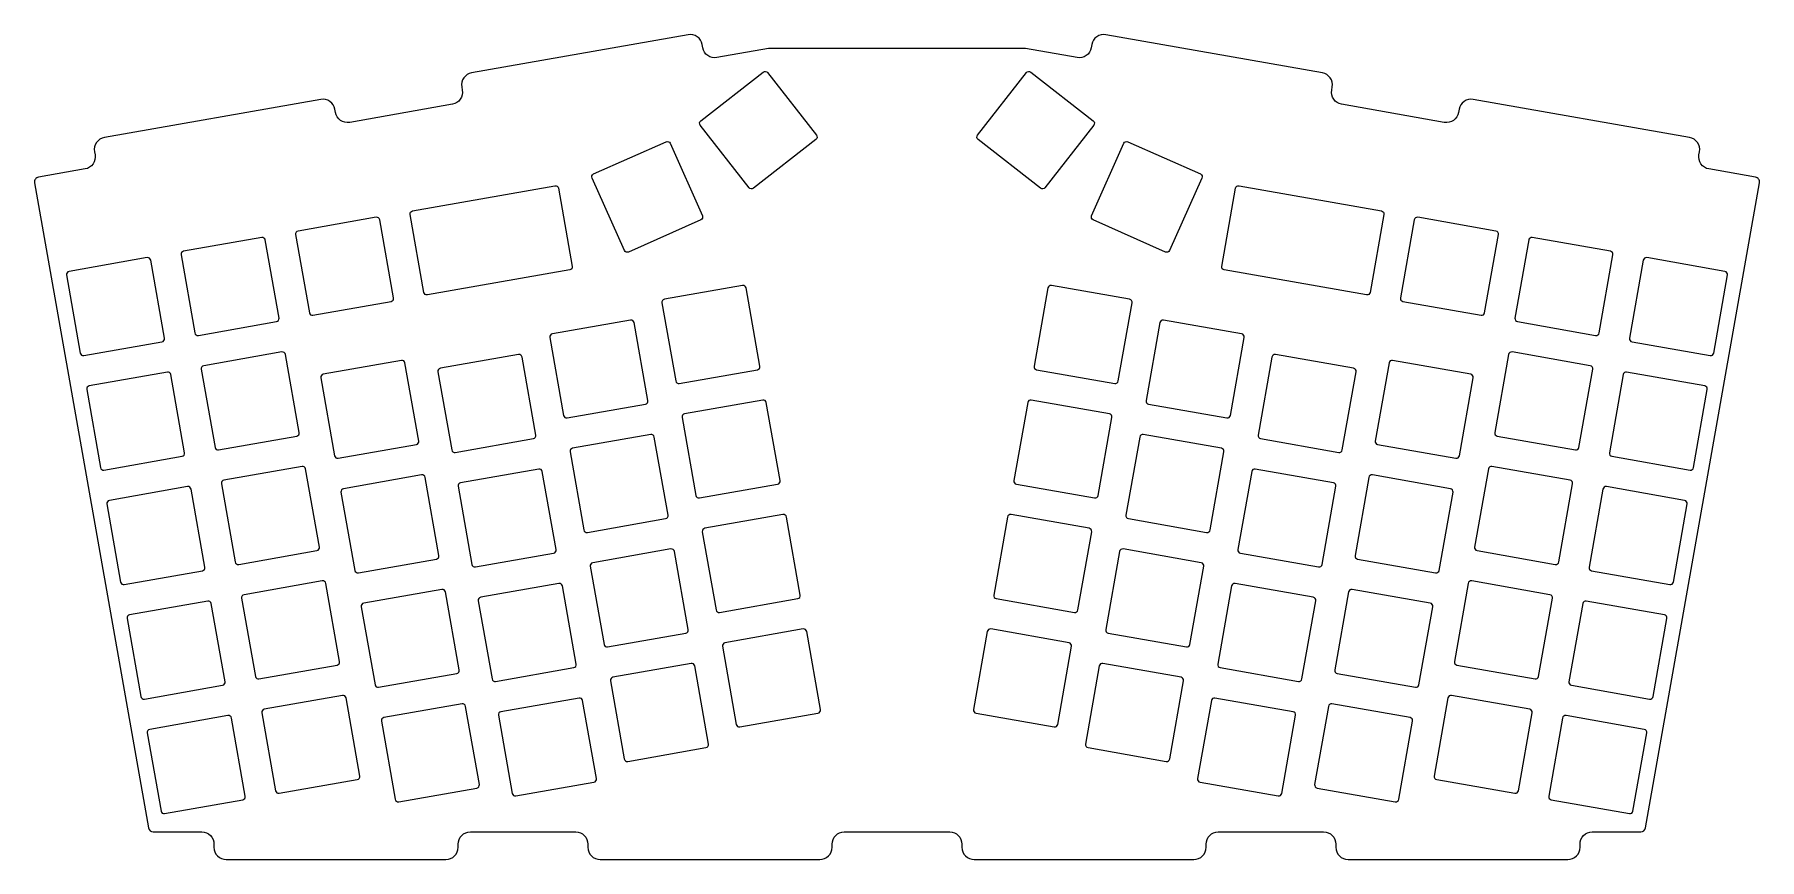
# Model space of a CAD drawing. Header units: millimetres. Extents: x -141 to 141, y -69 to 66.
import ezdxf

# ---------------------------------------------------------------- set-up
doc = ezdxf.new("R2010")
doc.units = ezdxf.units.MM
doc.layers.get('0').update_dxf_attribs({"linetype": 'CONTINUOUS'})

msp = doc.modelspace()

# ---------------------------------------------------------------- linework, layer by layer
for points in [[(121.85, -64.18, 0.36397), (122.61, -63.54), (141.26, 42.2, 0.414214), (140.63, 43.1), (132.98, 44.45, -0.414214), (131.36, 46.77), (131.45, 47.28, 0.414214), (129.83, 49.6), (94.37, 55.85, 0.414214), (92.06, 54.23), (91.97, 53.71, -0.414214), (89.65, 52.09), (72.82, 55.06, -0.414214), (71.2, 57.38), (71.29, 57.89, 0.414214), (69.67, 60.21), (34.21, 66.46, 0.414214), (31.9, 64.84), (31.81, 64.32, -0.414214), (29.49, 62.7), (21.07, 64.18), (-21.07, 64.18), (-29.49, 62.7, -0.414214), (-31.81, 64.32), (-31.9, 64.84, 0.414214), (-34.21, 66.46), (-69.67, 60.21, 0.414214), (-71.29, 57.89), (-71.2, 57.38, -0.414214), (-72.82, 55.06), (-89.65, 52.09, -0.414214), (-91.97, 53.71), (-92.06, 54.23, 0.414214), (-94.37, 55.85), (-129.83, 49.6, 0.414214), (-131.45, 47.28), (-131.36, 46.77, -0.414214), (-132.98, 44.45), (-140.63, 43.1, 0.414214), (-141.26, 42.2), (-122.61, -63.54, 0.36397), (-121.85, -64.18), (-113.88, -64.18, -0.414214), (-111.88, -66.18), (-111.88, -66.71, 0.414214), (-109.88, -68.71), (-73.88, -68.71, 0.414214), (-71.88, -66.71), (-71.88, -66.18, -0.414214), (-69.88, -64.18), (-52.63, -64.18, -0.414214), (-50.63, -66.18), (-50.63, -66.71, 0.414214), (-48.63, -68.71), (-12.63, -68.71, 0.414214), (-10.63, -66.71), (-10.63, -66.18, -0.414214), (-8.63, -64.18), (8.63, -64.18, -0.414214), (10.63, -66.18), (10.63, -66.71, 0.414214), (12.63, -68.71), (48.63, -68.71, 0.414214), (50.63, -66.71), (50.63, -66.18, -0.414214), (52.63, -64.18), (69.88, -64.18, -0.414214), (71.88, -66.18), (71.88, -66.71, 0.414214), (73.88, -68.71), (109.88, -68.71, 0.414214), (111.88, -66.71), (111.88, -66.18, -0.414214), (113.88, -64.18)], [(-32.15, 52.33), (-21.9, 60.33, -0.414214), (-21.2, 60.24), (-13.2, 50, -0.414214), (-13.28, 49.3), (-23.53, 41.29, -0.414214), (-24.23, 41.38), (-32.23, 51.62, -0.414214)], [(21.9, 60.33), (32.15, 52.33, -0.414214), (32.23, 51.62), (24.23, 41.38, -0.414214), (23.53, 41.29), (13.28, 49.3, -0.414214), (13.2, 50), (21.2, 60.24, -0.414214)], [(-49.7, 43.63), (-37.82, 48.92, -0.414214), (-37.16, 48.66), (-31.88, 36.79, -0.414214), (-32.13, 36.13), (-44, 30.84, -0.414214), (-44.66, 31.09), (-49.95, 42.97, -0.414214)], [(37.82, 48.92), (49.7, 43.63, -0.414214), (49.95, 42.97), (44.66, 31.09, -0.414214), (44, 30.84), (32.13, 36.13, -0.414214), (31.88, 36.79), (37.16, 48.66, -0.414214)], [(-79.34, 37.58), (-56.03, 41.69, -0.414214), (-55.45, 41.29), (-53.19, 28.49, -0.414214), (-53.6, 27.91), (-76.91, 23.8, -0.414214), (-77.49, 24.2), (-79.75, 37, -0.414214)], [(56.03, 41.69), (79.34, 37.58, -0.414214), (79.75, 37), (77.49, 24.2, -0.414214), (76.91, 23.8), (53.6, 27.91, -0.414214), (53.19, 28.49), (55.45, 41.29, -0.414214)], [(-96.25, 20.89, 0.414214), (-95.67, 20.49), (-82.87, 22.75, 0.414214), (-82.46, 23.32), (-84.72, 36.13, 0.414214), (-85.3, 36.53), (-98.1, 34.28, 0.414214), (-98.51, 33.7)], [(95.67, 20.49, 0.414214), (96.25, 20.89), (98.51, 33.7, 0.414214), (98.1, 34.28), (85.3, 36.53, 0.414214), (84.72, 36.13), (82.46, 23.32, 0.414214), (82.87, 22.75)], [(-115.01, 17.59, 0.414214), (-114.43, 17.18), (-101.63, 19.44, 0.414214), (-101.22, 20.02), (-103.48, 32.82, 0.414214), (-104.06, 33.22), (-116.86, 30.97, 0.414214), (-117.27, 30.39)], [(114.43, 17.18, 0.414214), (115.01, 17.59), (117.27, 30.39, 0.414214), (116.86, 30.97), (104.06, 33.22, 0.414214), (103.48, 32.82), (101.22, 20.02, 0.414214), (101.63, 19.44)], [(-133.77, 14.28, 0.414214), (-133.19, 13.87), (-120.39, 16.13, 0.414214), (-119.99, 16.71), (-122.24, 29.51, 0.414214), (-122.82, 29.92), (-135.62, 27.66, 0.414214), (-136.03, 27.08)], [(133.19, 13.87, 0.414214), (133.77, 14.28), (136.03, 27.08, 0.414214), (135.62, 27.66), (122.82, 29.92, 0.414214), (122.24, 29.51), (119.99, 16.71, 0.414214), (120.39, 16.13)], [(-36.25, 9.71, 0.414214), (-35.67, 9.31), (-22.87, 11.56, 0.414214), (-22.46, 12.14), (-24.72, 24.95, 0.414214), (-25.3, 25.35), (-38.1, 23.09, 0.414214), (-38.51, 22.51)], [(35.67, 9.31, 0.414214), (36.25, 9.71), (38.51, 22.51, 0.414214), (38.1, 23.09), (25.3, 25.35, 0.414214), (24.72, 24.95), (22.46, 12.14, 0.414214), (22.87, 11.56)], [(-54.6, 4.06, 0.414214), (-54.02, 3.65), (-41.21, 5.91, 0.414214), (-40.81, 6.49), (-43.07, 19.29, 0.414214), (-43.64, 19.7), (-56.45, 17.44, 0.414214), (-56.85, 16.86)], [(54.02, 3.65, 0.414214), (54.6, 4.06), (56.85, 16.86, 0.414214), (56.45, 17.44), (43.64, 19.7, 0.414214), (43.07, 19.29), (40.81, 6.49, 0.414214), (41.21, 5.91)], [(-111.7, -1.18, 0.414214), (-111.12, -1.58), (-98.32, 0.68, 0.414214), (-97.92, 1.26), (-100.17, 14.06, 0.414214), (-100.75, 14.46), (-113.56, 12.21, 0.414214), (-113.96, 11.63)], [(111.12, -1.58, 0.414214), (111.7, -1.18), (113.96, 11.63, 0.414214), (113.56, 12.21), (100.75, 14.46, 0.414214), (100.17, 14.06), (97.92, 1.26, 0.414214), (98.32, 0.68)], [(-92.12, -2.56, 0.414214), (-91.54, -2.96), (-78.73, -0.71, 0.414214), (-78.33, -0.13), (-80.59, 12.68, 0.414214), (-81.17, 13.08), (-93.97, 10.82, 0.414214), (-94.37, 10.25)], [(-72.94, -1.59, 0.414214), (-72.36, -2), (-59.56, 0.26, 0.414214), (-59.16, 0.84), (-61.41, 13.64, 0.414214), (-61.99, 14.04), (-74.79, 11.79, 0.414214), (-75.2, 11.21)], [(72.36, -2, 0.414214), (72.94, -1.59), (75.2, 11.21, 0.414214), (74.79, 11.79), (61.99, 14.04, 0.414214), (61.41, 13.64), (59.16, 0.84, 0.414214), (59.56, 0.26)], [(91.54, -2.96, 0.414214), (92.12, -2.56), (94.37, 10.25, 0.414214), (93.97, 10.82), (81.17, 13.08, 0.414214), (80.59, 12.68), (78.33, -0.13, 0.414214), (78.73, -0.71)], [(-130.46, -4.48, 0.414214), (-129.89, -4.89), (-117.08, -2.63, 0.414214), (-116.68, -2.05), (-118.93, 10.75, 0.414214), (-119.51, 11.16), (-132.32, 8.9, 0.414214), (-132.72, 8.32)], [(129.89, -4.89, 0.414214), (130.46, -4.48), (132.72, 8.32, 0.414214), (132.32, 8.9), (119.51, 11.16, 0.414214), (118.93, 10.75), (116.68, -2.05, 0.414214), (117.08, -2.63)], [(-32.94, -9.05, 0.414214), (-32.36, -9.45), (-19.56, -7.2, 0.414214), (-19.15, -6.62), (-21.41, 6.18, 0.414214), (-21.99, 6.59), (-34.79, 4.33, 0.414214), (-35.2, 3.75)], [(32.36, -9.45, 0.414214), (32.94, -9.05), (35.2, 3.75, 0.414214), (34.79, 4.33), (21.99, 6.59, 0.414214), (21.41, 6.18), (19.15, -6.62, 0.414214), (19.56, -7.2)], [(-51.29, -14.7, 0.414214), (-50.71, -15.11), (-37.91, -12.85, 0.414214), (-37.5, -12.27), (-39.76, 0.53, 0.414214), (-40.34, 0.94), (-53.14, -1.32, 0.414214), (-53.54, -1.9)], [(50.71, -15.11, 0.414214), (51.29, -14.7), (53.54, -1.9, 0.414214), (53.14, -1.32), (40.34, 0.94, 0.414214), (39.76, 0.53), (37.5, -12.27, 0.414214), (37.91, -12.85)], [(-108.4, -19.94, 0.414214), (-107.82, -20.34), (-95.01, -18.08, 0.414214), (-94.61, -17.5), (-96.87, -4.7, 0.414214), (-97.45, -4.3), (-110.25, -6.55, 0.414214), (-110.65, -7.13)], [(-69.63, -20.35, 0.414214), (-69.06, -20.76), (-56.25, -18.5, 0.414214), (-55.85, -17.92), (-58.1, -5.12, 0.414214), (-58.68, -4.72), (-71.49, -6.97, 0.414214), (-71.89, -7.55)], [(69.06, -20.76, 0.414214), (69.63, -20.35), (71.89, -7.55, 0.414214), (71.49, -6.97), (58.68, -4.72, 0.414214), (58.1, -5.12), (55.85, -17.92, 0.414214), (56.25, -18.5)], [(107.82, -20.34, 0.414214), (108.4, -19.94), (110.65, -7.13, 0.414214), (110.25, -6.55), (97.45, -4.3, 0.414214), (96.87, -4.7), (94.61, -17.5, 0.414214), (95.01, -18.08)], [(-127.16, -23.24, 0.414214), (-126.58, -23.65), (-113.77, -21.39, 0.414214), (-113.37, -20.81), (-115.63, -8.01, 0.414214), (-116.21, -7.6), (-129.01, -9.86, 0.414214), (-129.41, -10.44)], [(-88.81, -21.32, 0.414214), (-88.23, -21.72), (-75.43, -19.47, 0.414214), (-75.02, -18.89), (-77.28, -6.08, 0.414214), (-77.86, -5.68), (-90.66, -7.94, 0.414214), (-91.07, -8.52)], [(88.23, -21.72, 0.414214), (88.81, -21.32), (91.07, -8.52, 0.414214), (90.66, -7.94), (77.86, -5.68, 0.414214), (77.28, -6.08), (75.02, -18.89, 0.414214), (75.43, -19.47)], [(126.58, -23.65, 0.414214), (127.16, -23.24), (129.41, -10.44, 0.414214), (129.01, -9.86), (116.21, -7.6, 0.414214), (115.63, -8.01), (113.37, -20.81, 0.414214), (113.77, -21.39)], [(-29.63, -27.81, 0.414214), (-29.05, -28.22), (-16.25, -25.96, 0.414214), (-15.84, -25.38), (-18.1, -12.58, 0.414214), (-18.68, -12.17), (-31.48, -14.43, 0.414214), (-31.89, -15.01)], [(29.05, -28.22, 0.414214), (29.63, -27.81), (31.89, -15.01, 0.414214), (31.48, -14.43), (18.68, -12.17, 0.414214), (18.1, -12.58), (15.84, -25.38, 0.414214), (16.25, -25.96)], [(-47.98, -33.46, 0.414214), (-47.4, -33.87), (-34.6, -31.61, 0.414214), (-34.19, -31.03), (-36.45, -18.23, 0.414214), (-37.03, -17.82), (-49.83, -20.08, 0.414214), (-50.24, -20.66)], [(47.4, -33.87, 0.414214), (47.98, -33.46), (50.24, -20.66, 0.414214), (49.83, -20.08), (37.03, -17.82, 0.414214), (36.45, -18.23), (34.19, -31.03, 0.414214), (34.6, -31.61)], [(-105.09, -38.7, 0.414214), (-104.51, -39.1), (-91.71, -36.84, 0.414214), (-91.3, -36.27), (-93.56, -23.46, 0.414214), (-94.14, -23.06), (-106.94, -25.31, 0.414214), (-107.35, -25.89)], [(-85.5, -40.08, 0.414214), (-84.92, -40.48), (-72.12, -38.23, 0.414214), (-71.71, -37.65), (-73.97, -24.84, 0.414214), (-74.55, -24.44), (-87.35, -26.7, 0.414214), (-87.76, -27.28)], [(-66.33, -39.12, 0.414214), (-65.75, -39.52), (-52.94, -37.26, 0.414214), (-52.54, -36.68), (-54.8, -23.88, 0.414214), (-55.38, -23.48), (-68.18, -25.73, 0.414214), (-68.58, -26.31)], [(65.75, -39.52, 0.414214), (66.33, -39.12), (68.58, -26.31, 0.414214), (68.18, -25.73), (55.38, -23.48, 0.414214), (54.8, -23.88), (52.54, -36.68, 0.414214), (52.94, -37.26)], [(84.92, -40.48, 0.414214), (85.5, -40.08), (87.76, -27.28, 0.414214), (87.35, -26.7), (74.55, -24.44, 0.414214), (73.97, -24.84), (71.71, -37.65, 0.414214), (72.12, -38.23)], [(104.51, -39.1, 0.414214), (105.09, -38.7), (107.35, -25.89, 0.414214), (106.94, -25.31), (94.14, -23.06, 0.414214), (93.56, -23.46), (91.3, -36.27, 0.414214), (91.71, -36.84)], [(-123.85, -42, 0.414214), (-123.27, -42.41), (-110.47, -40.15, 0.414214), (-110.06, -39.57), (-112.32, -26.77, 0.414214), (-112.9, -26.37), (-125.7, -28.62, 0.414214), (-126.11, -29.2)], [(123.27, -42.41, 0.414214), (123.85, -42), (126.11, -29.2, 0.414214), (125.7, -28.62), (112.9, -26.37, 0.414214), (112.32, -26.77), (110.06, -39.57, 0.414214), (110.47, -40.15)], [(-26.32, -46.57, 0.414214), (-25.75, -46.98), (-12.94, -44.72, 0.414214), (-12.54, -44.14), (-14.79, -31.34, 0.414214), (-15.37, -30.93), (-28.18, -33.19, 0.414214), (-28.58, -33.77)], [(25.75, -46.98, 0.414214), (26.32, -46.57), (28.58, -33.77, 0.414214), (28.18, -33.19), (15.37, -30.93, 0.414214), (14.79, -31.34), (12.54, -44.14, 0.414214), (12.94, -44.72)], [(-44.67, -52.22, 0.414214), (-44.09, -52.63), (-31.29, -50.37, 0.414214), (-30.88, -49.79), (-33.14, -36.99, 0.414214), (-33.72, -36.58), (-46.52, -38.84, 0.414214), (-46.93, -39.42)], [(44.09, -52.63, 0.414214), (44.67, -52.22), (46.93, -39.42, 0.414214), (46.52, -38.84), (33.72, -36.58, 0.414214), (33.14, -36.99), (30.88, -49.79, 0.414214), (31.29, -50.37)], [(-101.78, -57.46, 0.414214), (-101.2, -57.86), (-88.4, -55.61, 0.414214), (-87.99, -55.03), (-90.25, -42.22, 0.414214), (-90.83, -41.82), (-103.63, -44.08, 0.414214), (-104.04, -44.65)], [(-63.02, -57.88, 0.414214), (-62.44, -58.28), (-49.64, -56.02, 0.414214), (-49.23, -55.45), (-51.49, -42.64, 0.414214), (-52.07, -42.24), (-64.87, -44.49, 0.414214), (-65.28, -45.07)], [(62.44, -58.28, 0.414214), (63.02, -57.88), (65.28, -45.07, 0.414214), (64.87, -44.49), (52.07, -42.24, 0.414214), (51.49, -42.64), (49.23, -55.45, 0.414214), (49.64, -56.02)], [(101.2, -57.86, 0.414214), (101.78, -57.46), (104.04, -44.65, 0.414214), (103.63, -44.08), (90.83, -41.82, 0.414214), (90.25, -42.22), (87.99, -55.03, 0.414214), (88.4, -55.61)], [(-120.54, -60.76, 0.414214), (-119.96, -61.17), (-107.16, -58.91, 0.414214), (-106.75, -58.33), (-109.01, -45.53, 0.414214), (-109.59, -45.13), (-122.39, -47.38, 0.414214), (-122.8, -47.96)], [(-82.19, -58.84, 0.414214), (-81.61, -59.24), (-68.81, -56.99, 0.414214), (-68.41, -56.41), (-70.66, -43.61, 0.414214), (-71.24, -43.2), (-84.04, -45.46, 0.414214), (-84.45, -46.04)], [(81.61, -59.24, 0.414214), (82.19, -58.84), (84.45, -46.04, 0.414214), (84.04, -45.46), (71.24, -43.2, 0.414214), (70.66, -43.61), (68.41, -56.41, 0.414214), (68.81, -56.99)], [(119.96, -61.17, 0.414214), (120.54, -60.76), (122.8, -47.96, 0.414214), (122.39, -47.38), (109.59, -45.13, 0.414214), (109.01, -45.53), (106.75, -58.33, 0.414214), (107.16, -58.91)]]:
    msp.add_lwpolyline(points, format="xyb", close=True)

doc.saveas('drawing.dxf')
